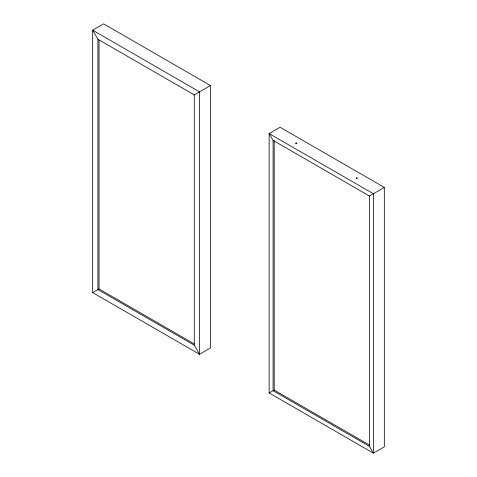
<?xml version="1.0" encoding="UTF-8"?>
<svg xmlns="http://www.w3.org/2000/svg" width="477" height="477" viewBox="0 0 477 477"><rect width="100%" height="100%" fill="white"/><g stroke="black" fill="none" stroke-linecap="round" stroke-linejoin="round"><path stroke-width="0.72" d="M194.27 94.893L194.27 345.193L199.523 354.298L199.523 91.858L92.675 30.17L97.934 39.275L194.27 94.893L210.476 85.538L210.476 347.977L199.523 354.298L92.675 292.604L92.675 30.17L103.622 23.85L210.476 85.538M92.675 292.604L99.025 288.943L99.025 40.128M369.436 196.023L369.436 446.323L373.378 453.15L373.378 193.745L269.153 133.578L273.094 140.405L369.436 196.023L384.325 187.425L384.325 446.83L373.378 453.15L269.153 392.976L269.153 133.578L280.1 127.258L384.325 187.425M269.153 392.976L274.192 390.073L274.192 140.512M99.025 288.943L194.079 343.822M274.192 390.073L369.246 444.952M194.27 345.193L97.934 289.575L97.934 39.275M369.436 446.323L273.094 390.705L273.094 140.405M295.865 143.434A0.62 0.358 0 0 0 296.903 143.273A0.62 0.358 0 0 0 296.145 142.838A0.62 0.358 0 0 0 295.865 143.434M356.426 178.38A0.62 0.358 0 0 0 357.356 178.076A0.62 0.358 0 0 0 356.426 177.766A0.62 0.358 0 0 0 356.426 178.38"/></g></svg>
